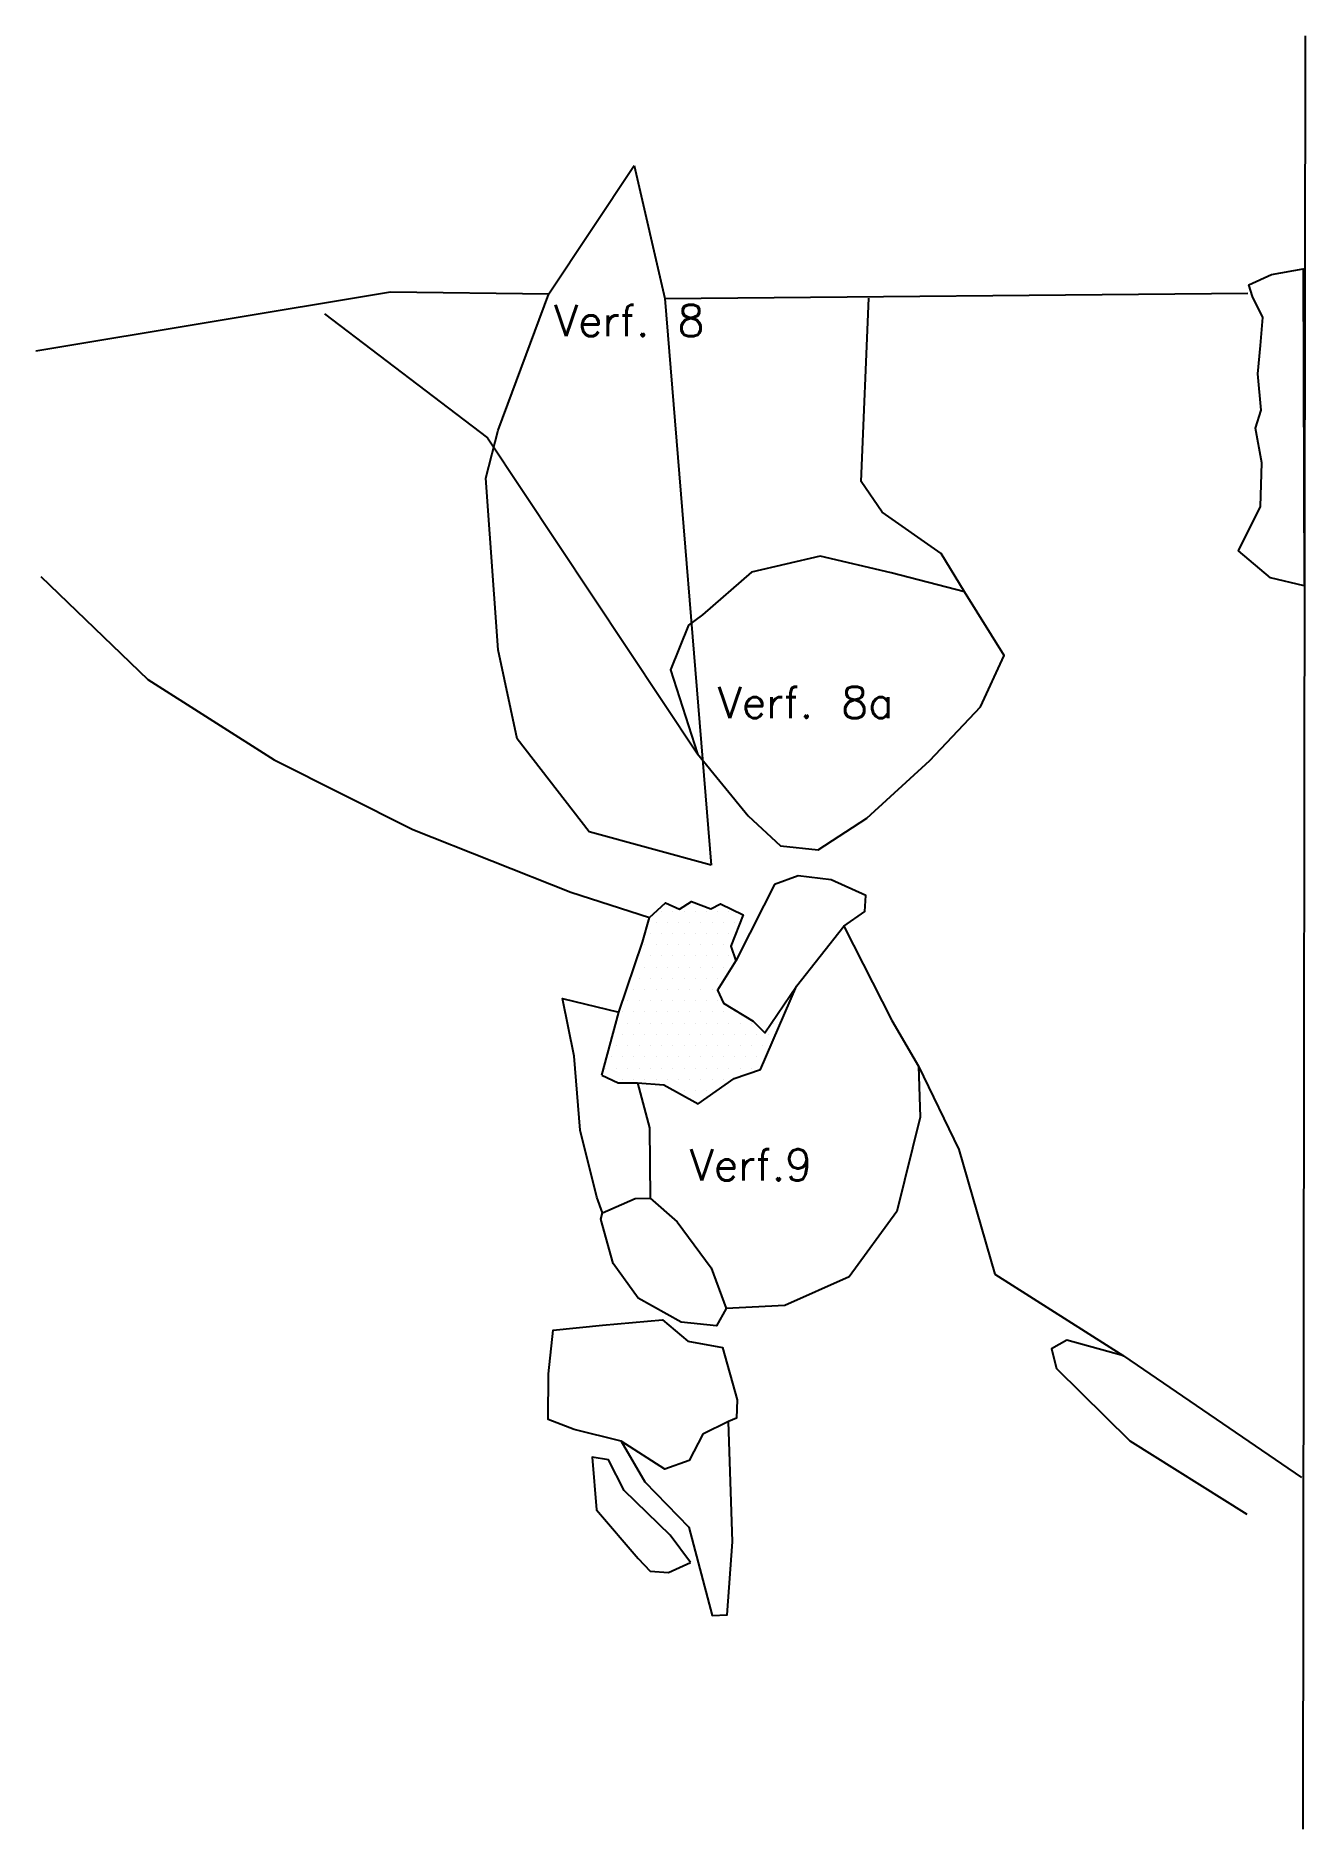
# Model space of a CAD drawing. Header units: metres. Extents: x 1.99 to 3.4, y -18 to -16.
import ezdxf

# ---------------------------------------------------------------- set-up
doc = ezdxf.new("R2010")
doc.units = ezdxf.units.M
doc.header["$LTSCALE"] = 25
doc.header["$MEASUREMENT"] = 0
doc.linetypes.add('GESTRICHELT', pattern=[0.75, 0.5, -0.25])
doc.linetypes.add('STRICHPUNKTX2', pattern=[2, 1, -0.5, 0, -0.5])
doc.layers.get('0').update_dxf_attribs({"linetype": 'CONTINUOUS'})
for name, color, linetype in [('BEFUND', 1, 'CONTINUOUS'), ('BEFUND_UNSICHER', 1, 'GESTRICHELT'), ('GRABUNGSGRENZE', 3, 'STRICHPUNKTX2'), ('STEINE', 4, 'CONTINUOUS'), ('STEINESCHRAFF', 4, 'CONTINUOUS')]:
    doc.layers.add(name, color=color, linetype=linetype)
doc.styles.get("Standard").update_dxf_attribs({"font": 'txt.shx'})

# ---------------------------------------------------------------- blocks, each defined once
blk = doc.blocks.new('*X1')
at = {"color": 0}
for p, q in [((268.125, -1698.75), (268.125, -1698.75)), ((268.75, -1697.5), (268.75, -1697.5)), ((269.375, -1698.75), (269.375, -1698.75)), ((270, -1697.5), (270, -1697.5)), ((270.625, -1698.75), (270.625, -1698.75)), ((271.25, -1697.5), (271.25, -1697.5)), ((271.875, -1698.75), (271.875, -1698.75)), ((272.5, -1697.5), (272.5, -1697.5)), ((273.125, -1698.75), (273.125, -1698.75)), ((273.75, -1697.5), (273.75, -1697.5)), ((274.375, -1698.75), (274.375, -1698.75)), ((275, -1697.5), (275, -1697.5)), ((275.625, -1698.75), (275.625, -1698.75)), ((276.25, -1697.5), (276.25, -1697.5)), ((276.875, -1698.75), (276.875, -1698.75)), ((267.5, -1700), (267.5, -1700)), ((268.75, -1700), (268.75, -1700)), ((270, -1700), (270, -1700)), ((271.25, -1700), (271.25, -1700)), ((272.5, -1700), (272.5, -1700)), ((273.75, -1700), (273.75, -1700)), ((275, -1700), (275, -1700)), ((276.25, -1700), (276.25, -1700)), ((266.25, -1702.5), (266.25, -1702.5)), ((266.875, -1701.25), (266.875, -1701.25)), ((267.5, -1702.5), (267.5, -1702.5)), ((268.125, -1701.25), (268.125, -1701.25)), ((268.75, -1702.5), (268.75, -1702.5)), ((269.375, -1701.25), (269.375, -1701.25)), ((270, -1702.5), (270, -1702.5)), ((270.625, -1701.25), (270.625, -1701.25)), ((271.25, -1702.5), (271.25, -1702.5)), ((271.875, -1701.25), (271.875, -1701.25)), ((272.5, -1702.5), (272.5, -1702.5)), ((273.125, -1701.25), (273.125, -1701.25)), ((273.75, -1702.5), (273.75, -1702.5)), ((274.375, -1701.25), (274.375, -1701.25)), ((275, -1702.5), (275, -1702.5)), ((275.625, -1701.25), (275.625, -1701.25)), ((276.25, -1702.5), (276.25, -1702.5)), ((266.875, -1703.75), (266.875, -1703.75)), ((268.125, -1703.75), (268.125, -1703.75)), ((269.375, -1703.75), (269.375, -1703.75)), ((270.625, -1703.75), (270.625, -1703.75)), ((271.875, -1703.75), (271.875, -1703.75)), ((273.125, -1703.75), (273.125, -1703.75)), ((274.375, -1703.75), (274.375, -1703.75)), ((275.625, -1703.75), (275.625, -1703.75)), ((265.625, -1706.25), (265.625, -1706.25)), ((266.25, -1705), (266.25, -1705)), ((266.875, -1706.25), (266.875, -1706.25)), ((267.5, -1705), (267.5, -1705)), ((268.125, -1706.25), (268.125, -1706.25)), ((268.75, -1705), (268.75, -1705)), ((269.375, -1706.25), (269.375, -1706.25)), ((270, -1705), (270, -1705)), ((270.625, -1706.25), (270.625, -1706.25)), ((271.25, -1705), (271.25, -1705)), ((271.875, -1706.25), (271.875, -1706.25)), ((272.5, -1705), (272.5, -1705)), ((273.125, -1706.25), (273.125, -1706.25)), ((273.75, -1705), (273.75, -1705)), ((274.375, -1706.25), (274.375, -1706.25)), ((275, -1705), (275, -1705)), ((264.375, -1708.75), (264.375, -1708.75)), ((265, -1707.5), (265, -1707.5)), ((265.625, -1708.75), (265.625, -1708.75)), ((266.25, -1707.5), (266.25, -1707.5)), ((266.875, -1708.75), (266.875, -1708.75)), ((267.5, -1707.5), (267.5, -1707.5)), ((268.125, -1708.75), (268.125, -1708.75)), ((268.75, -1707.5), (268.75, -1707.5)), ((269.375, -1708.75), (269.375, -1708.75)), ((270, -1707.5), (270, -1707.5)), ((270.625, -1708.75), (270.625, -1708.75)), ((271.25, -1707.5), (271.25, -1707.5)), ((271.875, -1708.75), (271.875, -1708.75)), ((272.5, -1707.5), (272.5, -1707.5)), ((273.125, -1708.75), (273.125, -1708.75)), ((273.75, -1707.5), (273.75, -1707.5)), ((274.375, -1708.75), (274.375, -1708.75)), ((275, -1707.5), (275, -1707.5)), ((275.625, -1708.75), (275.625, -1708.75)), ((276.875, -1708.75), (276.875, -1708.75)), ((281.875, -1708.75), (281.875, -1708.75)), ((263.75, -1710), (263.75, -1710)), ((265, -1710), (265, -1710)), ((266.25, -1710), (266.25, -1710)), ((267.5, -1710), (267.5, -1710)), ((268.75, -1710), (268.75, -1710)), ((270, -1710), (270, -1710)), ((271.25, -1710), (271.25, -1710)), ((272.5, -1710), (272.5, -1710)), ((273.75, -1710), (273.75, -1710)), ((275, -1710), (275, -1710)), ((276.25, -1710), (276.25, -1710)), ((277.5, -1710), (277.5, -1710)), ((278.75, -1710), (278.75, -1710)), ((281.25, -1710), (281.25, -1710)), ((263.75, -1712.5), (263.75, -1712.5)), ((264.375, -1711.25), (264.375, -1711.25)), ((265, -1712.5), (265, -1712.5)), ((265.625, -1711.25), (265.625, -1711.25)), ((266.25, -1712.5), (266.25, -1712.5)), ((266.875, -1711.25), (266.875, -1711.25)), ((267.5, -1712.5), (267.5, -1712.5)), ((268.125, -1711.25), (268.125, -1711.25)), ((268.75, -1712.5), (268.75, -1712.5)), ((269.375, -1711.25), (269.375, -1711.25)), ((270, -1712.5), (270, -1712.5)), ((270.625, -1711.25), (270.625, -1711.25)), ((271.25, -1712.5), (271.25, -1712.5)), ((271.875, -1711.25), (271.875, -1711.25)), ((272.5, -1712.5), (272.5, -1712.5)), ((273.125, -1711.25), (273.125, -1711.25)), ((273.75, -1712.5), (273.75, -1712.5)), ((274.375, -1711.25), (274.375, -1711.25)), ((275, -1712.5), (275, -1712.5)), ((275.625, -1711.25), (275.625, -1711.25)), ((276.25, -1712.5), (276.25, -1712.5)), ((276.875, -1711.25), (276.875, -1711.25)), ((277.5, -1712.5), (277.5, -1712.5)), ((278.125, -1711.25), (278.125, -1711.25)), ((278.75, -1712.5), (278.75, -1712.5)), ((279.375, -1711.25), (279.375, -1711.25)), ((280, -1712.5), (280, -1712.5)), ((280.625, -1711.25), (280.625, -1711.25)), ((263.125, -1713.75), (263.125, -1713.75)), ((264.375, -1713.75), (264.375, -1713.75)), ((265.625, -1713.75), (265.625, -1713.75)), ((266.875, -1713.75), (266.875, -1713.75)), ((268.125, -1713.75), (268.125, -1713.75)), ((269.375, -1713.75), (269.375, -1713.75)), ((270.625, -1713.75), (270.625, -1713.75)), ((271.875, -1713.75), (271.875, -1713.75)), ((273.125, -1713.75), (273.125, -1713.75)), ((274.375, -1713.75), (274.375, -1713.75)), ((275.625, -1713.75), (275.625, -1713.75)), ((276.875, -1713.75), (276.875, -1713.75)), ((278.125, -1713.75), (278.125, -1713.75)), ((279.375, -1713.75), (279.375, -1713.75)), ((262.5, -1715), (262.5, -1715)), ((263.125, -1716.25), (263.125, -1716.25)), ((263.75, -1715), (263.75, -1715)), ((264.375, -1716.25), (264.375, -1716.25)), ((265, -1715), (265, -1715)), ((265.625, -1716.25), (265.625, -1716.25)), ((266.25, -1715), (266.25, -1715)), ((266.875, -1716.25), (266.875, -1716.25)), ((267.5, -1715), (267.5, -1715)), ((268.125, -1716.25), (268.125, -1716.25)), ((268.75, -1715), (268.75, -1715)), ((269.375, -1716.25), (269.375, -1716.25)), ((270, -1715), (270, -1715)), ((270.625, -1716.25), (270.625, -1716.25)), ((271.25, -1715), (271.25, -1715)), ((271.875, -1716.25), (271.875, -1716.25)), ((272.5, -1715), (272.5, -1715)), ((273.125, -1716.25), (273.125, -1716.25)), ((273.75, -1715), (273.75, -1715)), ((274.375, -1716.25), (274.375, -1716.25)), ((275, -1715), (275, -1715)), ((275.625, -1716.25), (275.625, -1716.25)), ((276.25, -1715), (276.25, -1715)), ((277.5, -1715), (277.5, -1715)), ((278.75, -1715), (278.75, -1715)), ((271.25, -1717.5), (271.25, -1717.5)), ((272.5, -1717.5), (272.5, -1717.5)), ((273.125, -1718.75), (273.125, -1718.75)), ((273.75, -1717.5), (273.75, -1717.5))]:
    blk.add_line(p, q, dxfattribs=at)

msp = doc.modelspace()

# ---------------------------------------------------------------- linework, layer by layer
at = {"layer": 'BEFUND'}
for points in [[(2.3118, -16.3094), (2.4934, -16.4477)], [(3.0251, -16.6194), (2.9991, -16.5765), (2.9333, -16.5306), (2.9098, -16.4964), (2.9186, -16.2918)], [(2.7275, -16.7999), (2.7841, -16.8688), (2.8199, -16.9025), (2.8622, -16.9066), (2.9163, -16.8714), (2.9867, -16.8072), (3.0429, -16.7475), (3.0695, -16.6903), (3.0251, -16.6194), (2.9434, -16.5979), (2.8644, -16.5795), (2.7878, -16.5974), (2.7332, -16.6448), (2.7174, -16.6565), (2.6975, -16.706), (2.7275, -16.7999)], [(1.9953, -16.6022), (2.1147, -16.717), (2.2555, -16.8064), (2.4101, -16.884), (2.5861, -16.954), (2.6739, -16.9821)], [(2.8908, -16.9918), (2.9443, -17.097), (2.9739, -17.148), (2.9759, -17.2047), (2.9498, -17.3098), (2.8967, -17.3827), (2.8248, -17.4148), (2.7595, -17.4179)], [(2.9739, -17.148), (3.0187, -17.2409), (3.059, -17.3797), (3.2024, -17.4706), (3.4008, -17.6064)], [(3.2024, -17.4706), (3.1391, -17.4532), (3.1222, -17.4629), (3.1279, -17.4849), (3.2095, -17.5655), (3.3401, -17.6472)]]:
    msp.add_lwpolyline(points, dxfattribs=at)
at = {"layer": 'BEFUND_UNSICHER'}
msp.add_lwpolyline([(2.4934, -16.4477), (2.7275, -16.7999)], dxfattribs=at)
at = {"layer": 'GRABUNGSGRENZE', "flags": 128}
for points in [[(3.405, -15.9995), (3.4022, -17.9983)], [(2.6568, -16.1442), (2.691, -16.2922), (2.7428, -16.9239), (2.6066, -16.8866), (2.5265, -16.783), (2.5051, -16.684), (2.4914, -16.4927), (2.5052, -16.4391), (2.5619, -16.287), (2.6568, -16.1442)], [(1.9898, -16.3506), (2.3853, -16.2849), (2.5619, -16.287)], [(2.691, -16.2922), (3.3411, -16.2863)]]:
    msp.add_lwpolyline(points, dxfattribs=at)
at = {"layer": 'STEINE'}
for points in [[(3.4037, -16.6124), (3.3665, -16.6037), (3.3308, -16.5736), (3.3553, -16.5241), (3.3568, -16.4756), (3.3497, -16.4368), (3.3558, -16.4169), (3.3523, -16.3761), (3.3553, -16.3445), (3.3553, -16.3445), (3.3579, -16.3133), (3.3462, -16.2899), (3.3421, -16.2771), (3.3676, -16.2654), (3.4028, -16.2593), (3.4037, -16.6124)], [(2.7703, -17.0306), (2.7499, -17.0632), (2.7565, -17.0775), (2.7897, -17.0979), (2.8024, -17.1107), (2.8377, -17.0587), (2.8908, -16.9918), (2.9142, -16.9755), (2.9153, -16.9577), (2.8765, -16.9403), (2.8397, -16.9357), (2.8132, -16.9454), (2.8015, -16.9689), (2.7703, -17.0306)], [(2.6208, -17.1581), (2.6397, -17.0877), (2.6662, -17.0096), (2.6739, -16.9821), (2.6918, -16.9658), (2.7076, -16.9729), (2.7208, -16.9642), (2.7423, -16.9724), (2.753, -16.9668), (2.7785, -16.9791), (2.7647, -17.0143), (2.7703, -17.0306)], [(2.6208, -17.1581), (2.6391, -17.1663), (2.6606, -17.1663), (2.6901, -17.1688), (2.7284, -17.1898), (2.7682, -17.1617), (2.7978, -17.1515), (2.8377, -17.0587)], [(2.6217, -17.3112), (2.6151, -17.2938), (2.5967, -17.2193), (2.5901, -17.1367), (2.5769, -17.0724), (2.6397, -17.0877)], [(2.6606, -17.1663), (2.6738, -17.2168), (2.6748, -17.2949)], [(2.6217, -17.3112), (2.658, -17.2954), (2.6748, -17.2949), (2.7049, -17.3214), (2.7426, -17.3725), (2.7595, -17.4179), (2.7487, -17.4373), (2.7094, -17.4332), (2.6615, -17.4066), (2.6334, -17.3678), (2.6197, -17.3183), (2.6217, -17.3112)], [(2.762, -17.5439), (2.7334, -17.5582), (2.7181, -17.5873), (2.691, -17.597), (2.6425, -17.5658), (2.59, -17.553), (2.5609, -17.5418), (2.5614, -17.4908), (2.5666, -17.4423), (2.6217, -17.4367), (2.6885, -17.4306), (2.7166, -17.4546), (2.7554, -17.4613), (2.7717, -17.5199), (2.7711, -17.5404), (2.762, -17.5439)], [(2.6425, -17.5658), (2.6686, -17.6112), (2.718, -17.6618), (2.744, -17.7603), (2.7604, -17.7593), (2.7665, -17.6781), (2.762, -17.5439)], [(2.7196, -17.7011), (2.6971, -17.6705), (2.6456, -17.6209), (2.6283, -17.5867), (2.6099, -17.5837), (2.615, -17.6424), (2.6614, -17.6965), (2.6746, -17.7108), (2.6951, -17.7123), (2.7196, -17.7011)]]:
    msp.add_lwpolyline(points, dxfattribs=at)

# ---------------------------------------------------------------- block references
at = {"layer": 'STEINESCHRAFF', "xscale": 0.01, "yscale": 0.01, "zscale": 0.01}
msp.add_blockref('*X1', (0, 0), dxfattribs=at)

# ---------------------------------------------------------------- texts
at = {"layer": 'BEFUND_UNSICHER'}
for s, p in [('Verf. 8', (2.5675, -16.3344)), ('Verf. 8a', (2.75, -16.76)), ('Verf.9', (2.7188, -17.2754))]:
    msp.add_text(s, height=0.035, dxfattribs=at).set_placement(p)

doc.saveas('drawing.dxf')
